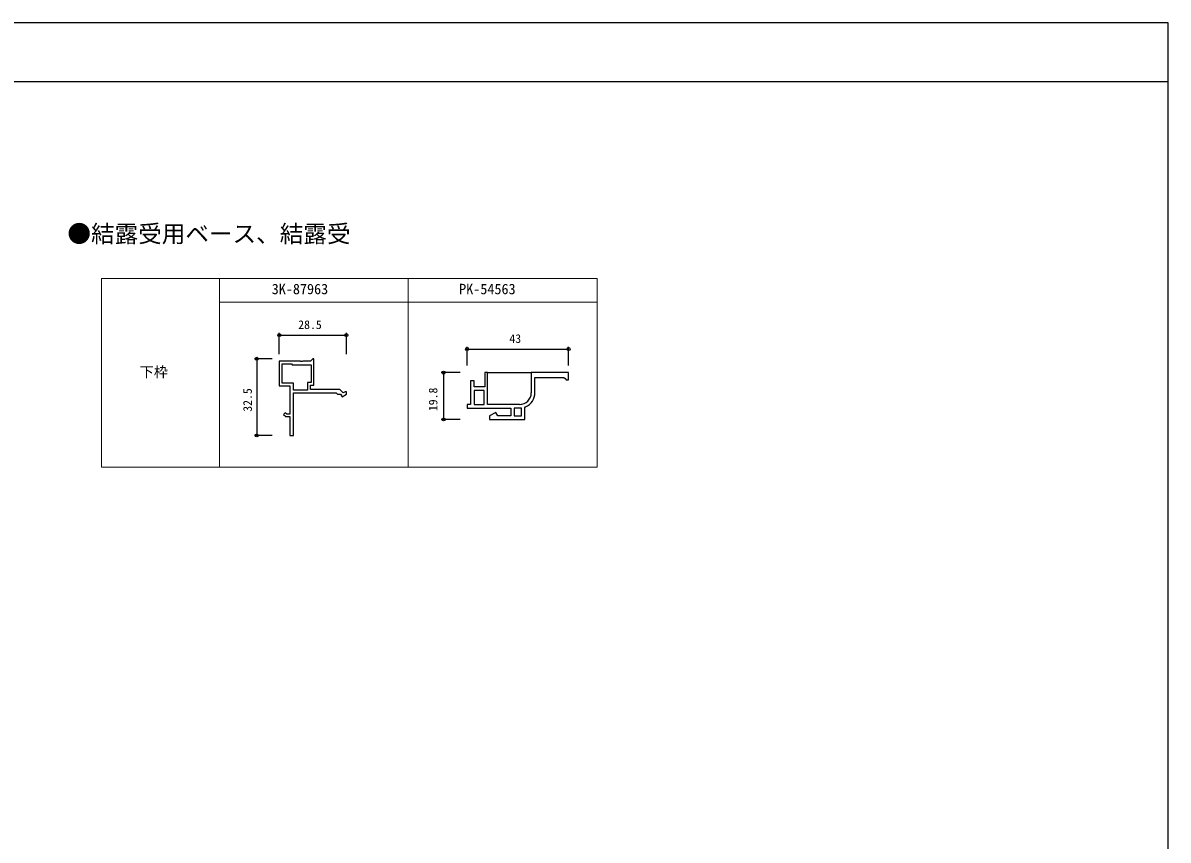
# Model space of a CAD drawing. Units: millimetres, scale not verified. Extents: x -437 to 438, y -681 to 679.
# Drawn here: x -47.2 to 438.2, y 297.7 to 643.8 of the extents above; entities that cross this region are included whole.
import ezdxf
from ezdxf.enums import TextEntityAlignment as Align

# ---------------------------------------------------------------- set-up
doc = ezdxf.new("R2010")
doc.units = ezdxf.units.MM
doc.header["$LTSCALE"] = 4
doc.layers.add('0-1_TABLE1', color=7, linetype='Continuous', lineweight=18)
for name, color, linetype in [('0-2_USER1', 3, 'Continuous'), ('0-3_YKK_11', 7, 'Continuous'), ('0-6_YKK_D', 6, 'Continuous'), ('0-7_YKK_ZWAK', 7, 'Continuous')]:
    doc.layers.add(name, color=color, linetype=linetype)
doc.styles.add('ＭＳ ゴシック', font='')
doc.styles.get('ＭＳ ゴシック').set_extended_font_data('MS Gothic')

msp = doc.modelspace()

# ---------------------------------------------------------------- linework, layer by layer
at = {"layer": '0-1_TABLE1'}
for p, q in [((-13.856, 535.57), (196.144, 535.57)), ((-13.856, 535.57), (-13.856, 455.57)), ((36.144, 535.57), (36.144, 455.57)), ((116.144, 535.57), (116.144, 455.57)), ((196.144, 535.57), (196.144, 455.57)), ((36.144, 525.57), (196.144, 525.57)), ((-13.856, 455.57), (196.144, 455.57))]:
    msp.add_line(p, q, dxfattribs=at)
at = {"layer": '0-3_YKK_11'}
for points in [[(67.44, 487.039), (85.64, 487.039), (85.94, 486.739), (86.14, 486.539), (87.44, 486.539), (88.081, 485.43), (89.94, 486.503), (89.94, 487.539), (89.34, 487.539), (88.58, 487.1), (87.14, 488.539), (74.64, 488.539), (74.64, 490.339), (76.14, 490.339), (76.14, 501.539), (75.64, 501.539), (74.64, 500.539), (71.399, 500.539), (71.215, 500.419), (70.665, 500.419), (70.482, 500.539), (61.44, 500.539), (61.44, 490.039), (65.94, 490.039), (65.94, 478.039), (64.64, 478.039), (64.023, 478.657), (63.316, 477.95), (64.226, 477.039), (65.94, 477.039), (65.94, 469.039), (67.44, 469.039)], [(66.94, 499.039), (74.94, 499.039), (74.94, 491.539), (73.44, 491.539), (73.44, 488.239), (67.44, 488.239), (67.44, 491.239), (62.64, 491.239), (62.64, 499.339), (66.64, 499.339)], [(148.292, 482.155), (148.292, 488.155), (144.092, 488.155), (144.092, 482.155)], [(164.092, 477.355), (164.092, 480.655), (161.092, 480.655), (161.092, 477.355)]]:
    msp.add_lwpolyline(points, close=True, dxfattribs=at)
for points in [[(163.292, 482.155), (149.792, 482.155), (149.792, 495.655), (148.592, 495.655), (148.592, 489.655), (144.092, 489.655), (144.092, 492.155), (142.592, 492.155), (142.592, 482.155), (141.092, 482.155), (141.092, 480.655)], [(169.792, 487.155), (169.792, 493.655), (182.092, 493.655), (182.592, 493.155), (183.092, 492.655), (184.092, 492.655), (184.092, 495.655), (168.292, 495.655), (168.292, 487.155)], [(141.092, 480.655), (159.592, 480.655), (159.592, 477.355), (154.092, 477.355), (153.235, 478.838), (150.592, 477.311), (150.592, 475.855), (165.592, 475.855), (165.592, 480.739), (165.892, 481.197)]]:
    msp.add_lwpolyline(points, dxfattribs=at)
for radius, start, end in [(5, 270.00001, 359.99999), (6.5, 293.57819, 359.99998)]:
    msp.add_arc((163.292, 487.155), radius, start, end, dxfattribs=at)
at = {"layer": '0-6_YKK_D'}
for p, q in [((61.44, 503.539), (61.44, 512.539)), ((61.44, 511.539), (89.94, 511.539)), ((89.94, 503.539), (89.94, 512.539)), ((141.092, 498.655), (141.092, 506.655)), ((141.092, 505.655), (184.092, 505.655)), ((184.092, 498.655), (184.092, 506.655)), ((58.44, 501.539), (50.94, 501.539)), ((51.94, 501.539), (51.94, 469.039)), ((138.092, 495.655), (130.092, 495.655)), ((131.092, 495.655), (131.092, 475.855)), ((149.792, 495.655), (168.292, 495.655)), ((138.092, 475.855), (130.092, 475.855)), ((58.44, 469.039), (50.94, 469.039))]:
    msp.add_line(p, q, dxfattribs=at)
for centre in [(61.44, 511.539), (89.94, 511.539), (141.092, 505.655), (184.092, 505.655), (51.94, 501.539), (131.092, 495.655), (131.092, 475.855), (51.94, 469.039)]:
    msp.add_circle(centre, 0.637, dxfattribs=at)
at = {"layer": '0-7_YKK_ZWAK'}
for p, q in [((438.2, 643.8), (-436.8, 643.8)), ((438.2, 618.8), (-436.8, 618.8))]:
    msp.add_line(p, q, dxfattribs=at)
msp.add_lwpolyline([(-436.8, -681.2), (438.2, -681.2), (438.2, 643.8)], dxfattribs=at)

# ---------------------------------------------------------------- texts
at = {"layer": '0-1_TABLE1', "style": 'ＭＳ ゴシック'}
for s, p in [('3K-87963', (58.264, 527.57)), ('PK-54563', (137.701, 527.57)), ('下枠', (2.298, 492.434))]:
    msp.add_text(s, height=4.399, dxfattribs=at).set_placement(p, align=Align.BOTTOM_LEFT)
at = {"layer": '0-2_USER1', "style": 'ＭＳ ゴシック'}
msp.add_text('●結露受用ベース、結露受', height=7.331, dxfattribs=at).set_placement((-28.328, 548.625), align=Align.BOTTOM_LEFT)
at = {"layer": '0-6_YKK_D', "style": 'ＭＳ ゴシック'}
for s, p in [('28.5', (69.497, 513.039)), ('43', (159.012, 507.155))]:
    msp.add_text(s, height=3.666, dxfattribs=at).set_placement(p, align=Align.BOTTOM_LEFT)
for s, p in [('32.5', (50.94, 479.096)), ('19.8', (129.592, 479.348))]:
    msp.add_text(s, height=3.666, rotation=90, dxfattribs=at).set_placement(p, align=Align.BOTTOM_LEFT)

doc.saveas('drawing.dxf')
